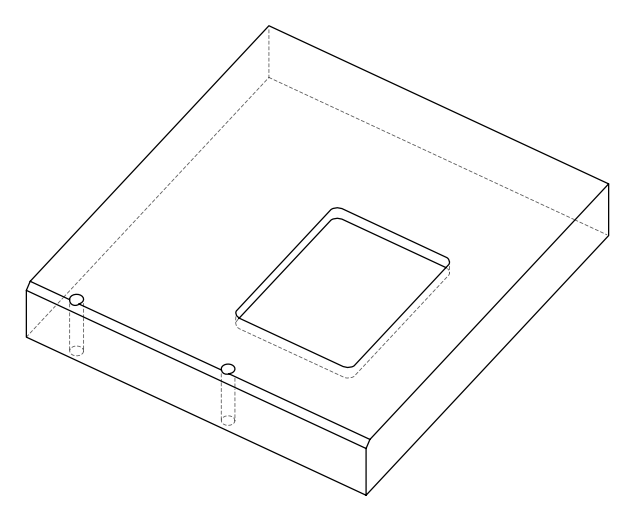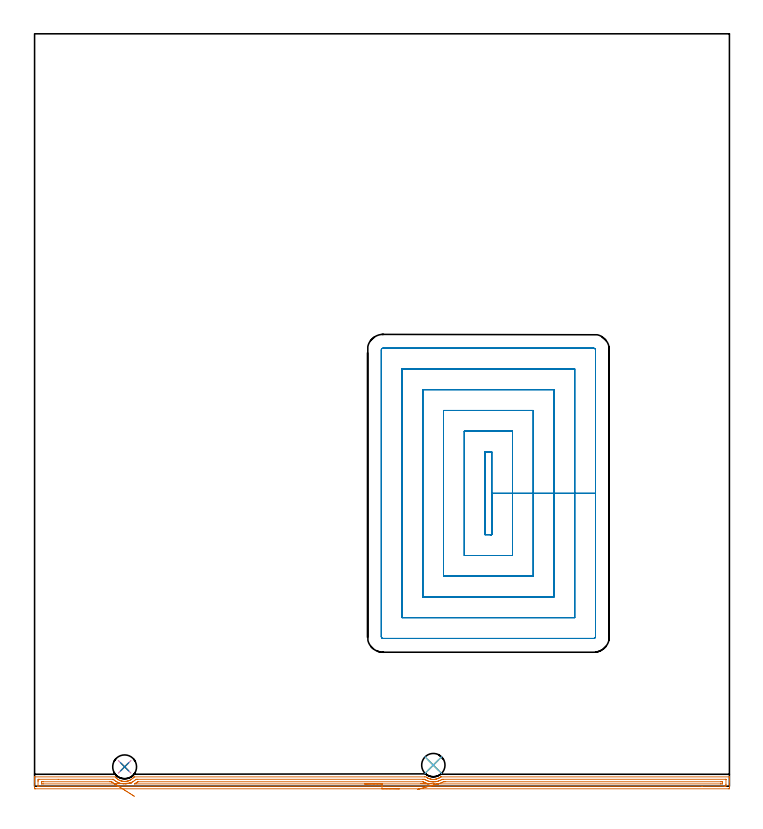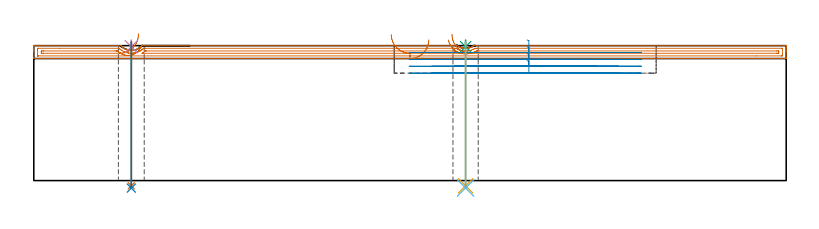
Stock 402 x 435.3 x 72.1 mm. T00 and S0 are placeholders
(PLAN: 8 operations, 6 tool changes, 28.7 min)
(1 AREA_MILL | FG_CHAMFER_SURFACE | UGT0205_001 | 10.01 min | 9576 mm3)
(2 MILL_RECTANGULAR_POCKET | POCKET_RECTANGULAR_STRAIGHT | UGT0201_010 | Follow Part, ap 4, ae 75% | 17.4 min | 377179 mm3)
(3 SPOT_DRILL | STEP1HOLE | NXT0321_9005460120000 | 0.03 min | 87 mm3)
(4 SPOT_DRILL_1 | STEP1HOLE_1 | NXT0321_9005460120000 | 0.03 min | 75 mm3)
(5 DRILL_THROUGH_HOLE_INTO_CENTER | STEP1HOLE | NXT0301_042 | 0.31 min | 2814 mm3)
(6 DRILL_TO_ENLARGE_THROUGH_HOLE | STEP1HOLE | NXT0301_102 | 0.31 min | 7500 mm3)
(7 DRILL_THROUGH_HOLE_INTO_CENTER_1 | STEP1HOLE_1 | NXT0301_042 | 0.31 min | 2773 mm3)
(8 DRILL_TO_ENLARGE_THROUGH_HOLE_1 | STEP1HOLE_1 | NXT0301_103 | 0.31 min | 7883 mm3)
(TOOL UGT0205_001 | Chamfer Mill 20 x 3 x 45 deg. | D20 FL50 Z2)
(TOOL UGT0201_010 | End Mill 16 mm | D16 FL22 Z2)
(TOOL NXT0321_9005460120000 | NC Spot Drill, 142deg, 12mm, Carbide, Uncoated | D12 PA142 FL30 Z2)
(TOOL NXT0301_042 | Carbide Drill 7.1mm [860.1-0710-057A1-MM 2214] | D7.1 PA140 FL85 Z2)
(TOOL NXT0301_102 | Carbide Drill 13.5mm [860.1-1350-108A1-MM 2214] | D13.5 PA140 FL123 Z2)
(TOOL NXT0301_103 | Carbide Drill 13.8mm [860.1-1380-062A1-MM 2214] | D13.8 PA140 FL77 Z2)
(OP 1 AREA_MILL)
G17 G21 G94 G90
T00 M6
G54
G17 G0 G90 X211. Y-1.5 S1061 M3
G43 Z82.1 H0
Z75.2
G94 G1 X210.962 Z74.328 F250.
X210.848 Z73.464
X210.659 Z72.612
X210.397 Z71.78
X210.063 Z70.974
X209.66 Z70.2
X209.192 Z69.464
X208.66 Z68.772
X208.071 Z68.129
X207.428 Z67.54
X206.736 Z67.008
X206. Z66.54
X205.226 Z66.137
X204.42 Z65.803
X203.588 Z65.541
X202.736 Z65.352
X201.872 Z65.238
X201. Z65.2
X0.608 Y-1.499 Z65.201
X0.223 Y-1.496 Z65.202
X0.01 Y-1.492 Z65.205
X0. Y-1.118 Z65.579
Y2.388 Z69.082
Y2.948 Z69.645
Y3.265 Z69.961
Y3.824 Z70.52
Y4.141 Z70.836
Y5.124 Z71.823
X0.003 Y5.264 Z71.957
X0.01 Y5.398 Z72.089
X0.161 Y5.4 Z72.1
X46.64
X46.743 Y5.274 Z71.974
X46.836 Y5.168 Z71.867
X46.975 Y5.018 Z71.717
X47.217 Y4.757 Z71.456
X47.251 Y4.726 Z71.424
X47.434 Y4.556 Z71.255
X47.656 Y4.367 Z71.066
X48.114 Y4.011 Z70.71
X48.214 Y3.944 Z70.642
X48.299 Y3.887 Z70.584
X48.363 Y3.849 Z70.545
X48.511 Y3.761 Z70.456
X48.65 Y3.677 Z70.374
X49.008 Y3.483 Z70.182
X49.452 Y3.285 Z69.984
X49.506 Y3.265 Z69.963
X49.702 Y3.193 Z69.886
X49.902 Y3.116 Z69.811
X49.955 Y3.099 Z69.794
X50.148 Y3.038 Z69.73
X50.21 Y3.017 Z69.712
X50.368 Y2.975 Z69.674
X50.376 Y2.973 Z69.672
X50.501 Y2.942 Z69.639
X50.507 Y2.941 Z69.638
X50.594 Y2.925 Z69.617
X50.796 Y2.881 Z69.576
X51.242 Y2.813 Z69.51
X51.247 Y2.812 Z69.509
X51.487 Y2.792 Z69.481
X51.69 Y2.77 Z69.462
X51.807 Y2.765 Z69.456
X51.914 Y2.76 Z69.451
X52.148 Y2.762 Z69.449
X52.305 Y2.759 Z69.454
X52.31
X52.379 Y2.763 Z69.457
X52.546 Y2.774 Z69.462
X52.585 Y2.776 Z69.465
X52.613 Y2.779 Z69.469
X52.819 Y2.799 Z69.495
X53.032 Y2.822 Z69.519
X53.272 Y2.865 Z69.558
X53.478 Y2.899 Z69.596
X53.988 Y3.016 Z69.713
X54.026 Y3.028 Z69.726
X54.165 Y3.074 Z69.77
X54.372 Y3.141 Z69.838
X54.823 Y3.316 Z70.015
X55.266 Y3.521 Z70.22
X55.504 Y3.651 Z70.349
X55.587 Y3.697 Z70.395
X55.9 Y3.886 Z70.584
X56.161 Y4.066 Z70.765
X56.579 Y4.4 Z71.1
X56.981 Y4.757 Z71.456
X57.055 Y4.831 Z71.53
X57.423 Y5.239 Z71.936
X57.472 Y5.294 Z71.991
X57.566 Y5.397 Z72.089
X57.735 Y5.4 Z72.1
X225.547
X226.44 Y5.399 Z72.099
X226.886 Y5.083 Z71.778
X226.928 Y5.053 Z71.749
X227.405 Y4.757 Z71.455
X227.611 Y4.647 Z71.346
X227.686 Y4.61 Z71.309
X227.822 Y4.544 Z71.243
X228.266 Y4.362 Z71.06
X228.716 Y4.206 Z70.904
X229.018 Y4.125 Z70.823
X229.117 Y4.101 Z70.794
X229.162 Y4.089 Z70.782
X229.478 Y4.023 Z70.722
X229.564 Y4.007 Z70.703
X229.61 Y3.997 Z70.694
X229.882 Y3.964 Z70.658
X230.01 Y3.949 Z70.64
X230.057 Y3.942 Z70.635
X230.361 Y3.922 Z70.617
X230.504 Y3.914 Z70.607
X230.711 Y3.917 Z70.603
X230.952 Z70.607
X231.026 Y3.922 Z70.613
X231.398 Y3.947 Z70.64
X231.795 Y4.002 Z70.695
X231.847 Y4.009 Z70.703
X231.956 Y4.032 Z70.725
X232.242 Y4.091 Z70.784
X232.293 Y4.1 Z70.796
X232.491 Y4.154 Z70.853
X232.688 Y4.211 Z70.907
X232.742 Y4.226 Z70.922
X233.133 Y4.36 Z71.06
X233.187 Y4.379 Z71.078
X233.596 Y4.557 Z71.256
X233.997 Y4.757 Z71.455
X234.027 Y4.774 Z71.471
X234.081 Y4.805 Z71.502
X234.534 Y5.092 Z71.79
X234.624 Y5.154 Z71.853
X234.755 Y5.245 Z71.944
X234.9 Y5.352 Z72.051
X234.959 Y5.393 Z72.092
X234.974 Y5.395 Z72.094
X235.366 Y5.4 Z72.1
X401.839
X401.99 Y5.398 Z72.089
X401.997 Y5.264 Z71.957
X402. Y5.123 Z71.823
Y4.775 Z71.475
Y4.141 Z70.836
Y2.948 Z69.645
Y2.388 Z69.082
Y-0.838 Z65.859
X401.996 Y-1.118 Z65.579
X401.99 Y-1.492 Z65.205
X401.777 Y-1.496 Z65.202
X401.392 Y-1.5 Z65.2
X201.
Y-0.086 Z66.614
X2.393 Y-0.085 Z66.615
X2.233 Y-0.084 Z66.616
X2.046 Y-0.079 Z66.621
X2.009 Y-0.077 Z66.623
X2.005 Y-0.051 Z66.649
X2.003 Y-0.022 Z66.678
X2. Y0.144 Z66.844
Y2.774 Z69.474
X2.004 Y3.265 Z69.965
X2.009 Y3.642 Z70.342
X2.035 Y3.979 Z70.679
X2.393 Y3.983 Z70.683
X2.552 Y3.985 Z70.685
X13.709 Y3.986 Z70.686
X45.239 Y3.985 Z70.685
X45.399 Y3.984 Z70.684
X45.488 Y3.981 Z70.681
X45.529 Y3.979 Z70.679
X45.696 Y3.834 Z70.534
X45.969 Y3.597 Z70.297
X46.131 Y3.459 Z70.159
X46.378 Y3.265 Z69.965
X46.745 Y2.989 Z69.689
X47.024 Y2.805 Z69.505
X47.753 Y2.388 Z69.088
X47.916 Y2.304 Z69.004
X48.083 Y2.225 Z68.925
X48.554 Y2.028 Z68.728
X48.809 Y1.93 Z68.63
X48.988 Y1.864 Z68.564
X49.624 Y1.665 Z68.365
X49.702 Y1.643 Z68.343
X49.761 Y1.629 Z68.329
X50.293 Y1.512 Z68.212
X50.594 Y1.464 Z68.164
X50.65 Y1.457 Z68.157
X51.487 Y1.366 Z68.066
X51.644 Y1.358 Z68.058
X52.379 Y1.35 Z68.05
X52.537 Y1.357 Z68.057
X52.895 Y1.381 Z68.081
X53.272 Y1.42 Z68.12
X53.355 Y1.43 Z68.13
X53.88 Y1.512 Z68.212
X54.139 Y1.563 Z68.263
X54.165 Y1.569 Z68.269
X54.197 Y1.576 Z68.276
X54.608 Y1.677 Z68.377
X54.926 Y1.77 Z68.47
X55.057 Y1.813 Z68.513
X55.486 Y1.967 Z68.667
X55.95 Y2.155 Z68.855
X56.112 Y2.229 Z68.929
X56.45 Y2.388 Z69.088
X56.704 Y2.524 Z69.224
X56.843 Y2.603 Z69.303
X57.258 Y2.857 Z69.557
X57.735 Y3.193 Z69.893
X57.776 Y3.224 Z69.924
X57.826 Y3.265 Z69.965
X58.256 Y3.63 Z70.33
X58.628 Y3.946 Z70.646
X58.672 Y3.979 Z70.679
X58.708 Y3.981 Z70.681
X58.789 Y3.984 Z70.684
X59.52 Y3.986 Z70.686
X59.679
X224.654 Y3.985 Z70.685
X224.814
X225.547 Y3.979 Z70.679
X225.628 Y3.967 Z70.667
X225.862 Y3.831 Z70.531
X226.44 Y3.509 Z70.209
X226.539 Y3.459 Z70.159
X226.968 Y3.265 Z69.965
X227.332 Y3.118 Z69.818
X227.571 Y3.03 Z69.73
X227.971 Y2.9 Z69.6
X228.225 Y2.831 Z69.531
X228.423 Y2.778 Z69.478
X228.981 Y2.657 Z69.357
X229.117 Y2.631 Z69.331
X229.232 Y2.614 Z69.314
X229.937 Y2.531 Z69.231
X230.01 Y2.526 Z69.226
X230.401 Y2.505 Z69.205
X230.787 Y2.502 Z69.202
X230.903 Y2.505 Z69.205
X231.634 Y2.546 Z69.246
X231.795 Y2.565 Z69.265
X232.414 Y2.657 Z69.357
X232.539 Y2.681 Z69.381
X232.688 Y2.713 Z69.413
X233.139 Y2.822 Z69.522
X233.58 Y2.948 Z69.648
X233.819 Y3.03 Z69.73
X234.442 Y3.265 Z69.965
X234.468 Y3.276 Z69.976
X234.473 Y3.278 Z69.978
X235.06 Y3.565 Z70.265
X235.366 Y3.729 Z70.429
X235.629 Y3.883 Z70.583
X235.739 Y3.946 Z70.646
X235.803 Y3.979 Z70.679
X236.417 Y3.985 Z70.685
X399.607
X399.767 Y3.984 Z70.684
X399.954 Y3.979 Z70.679
X399.991 Y3.976 Z70.676
X399.995 Y3.951 Z70.651
X399.997 Y3.922 Z70.622
X400. Y3.756 Z70.456
Y1.126 Z67.826
X399.996 Y0.635 Z67.335
X399.991 Y0.259 Z66.959
X399.965 Y-0.079 Z66.621
X399.607 Y-0.084 Z66.616
X399.448 Y-0.085 Z66.615
X386.209 Y-0.086 Z66.614
X201.
Y1.328 Z68.028
X58.628 Y1.329 Z68.029
X57.917 Y1.333 Z68.033
X57.902 Y1.335 Z68.035
X57.883 Y1.367 Z68.067
X58.124 Y1.512 Z68.212
X58.433 Y1.703 Z68.403
X58.628 Y1.826 Z68.526
X58.959 Y2.063 Z68.763
X59.395 Y2.388 Z69.088
X59.465 Y2.443 Z69.143
X59.52 Y2.486 Z69.186
X59.615 Y2.556 Z69.256
X59.698 Y2.564 Z69.264
X59.874 Y2.567 Z69.267
X60.227 Y2.571 Z69.271
X224.469
X224.654 Y2.569 Z69.269
X224.84 Y2.564 Z69.264
X224.886 Y2.561 Z69.261
X224.921 Y2.544 Z69.244
X225.003 Y2.502 Z69.202
X225.218 Y2.388 Z69.088
X225.547 Y2.229 Z68.929
X225.853 Y2.088 Z68.788
X226.44 Y1.853 Z68.553
X227.274 Y1.569 Z68.269
X227.332 Y1.552 Z68.252
X227.482 Y1.512 Z68.212
X228.225 Y1.331 Z68.031
Y1.33 Z68.03
X227.519 Y1.329 Z68.029
X227.332 Y1.328 Z68.028
X201.
X200.128 Z68.067
X199.264 Z68.18
X198.412 Z68.369
X197.58 Z68.632
X196.774 Z68.965
X196. Z69.368
X195.264 Z69.837
X194.572 Z70.368
X193.929 Z70.957
X193.34 Z71.601
X192.808 Z72.293
X192.34 Z73.028
X191.937 Z73.802
X191.603 Z74.608
X191.341 Z75.44
X191.152 Z76.292
X191.038 Z77.157
X191. Z78.028
G0 X221.454 Y-1.918 Z75.129
G1 X221.705 Y-1.849 Z74.297
X222.025 Y-1.761 Z73.49
X222.412 Y-1.654 Z72.716
X222.863 Y-1.529 Z71.979
X223.374 Y-1.389 Z71.286
X223.94 Y-1.232 Z70.642
X224.559 Y-1.061 Z70.051
X225.226 Y-0.878 Z69.519
X225.934 Y-0.682 Z69.048
X226.679 Y-0.477 Z68.644
X227.456 Y-0.262 Z68.309
X228.257 Y-0.041 Z68.045
X229.078 Y0.185 Z67.855
X229.912 Y0.415 Z67.739
X230.752 Y0.647 Z67.699
X231.592 Y0.879 Z67.736
X232.426 Y1.109 Z67.848
X233.247 Y1.335 Z68.035
X233.456 Y1.393 Z68.093
X233.58 Y1.426 Z68.126
X233.649 Y1.444 Z68.144
X233.913 Y1.512 Z68.212
X234.343 Y1.64 Z68.34
X234.473 Y1.682 Z68.382
X234.997 Y1.874 Z68.574
X235.366 Y2.018 Z68.718
X235.628 Y2.131 Z68.831
X236.187 Y2.388 Z69.088
X236.528 Y2.56 Z69.26
X236.612 Y2.564 Z69.264
X236.966 Y2.57 Z69.27
X237.151 Y2.571 Z69.271
X237.857
X396.929
X397.639 Y2.568 Z69.268
X397.822 Y2.564 Z69.264
X397.99 Y2.557 Z69.257
X397.995 Y2.388 Z69.088
X397.998 Y2.215 Z68.915
X397.995 Y1.512 Z68.212
X397.993 Y1.344 Z68.044
X397.822 Y1.336 Z68.036
X397.115 Y1.33 Z68.03
X396.929 Y1.329 Z68.029
X233.58
X233.508 Y1.33 Z68.03
X233.247 Y1.335 Z68.035
X232.377 Y1.352 Z68.091
X231.514 Y1.37 Z68.222
X230.667 Y1.386 Z68.427
X229.84 Y1.403 Z68.706
X229.041 Y1.419 Z69.056
X228.276 Y1.434 Z69.474
X227.55 Y1.448 Z69.957
X226.868 Y1.462 Z70.502
X226.237 Y1.475 Z71.104
X225.661 Y1.486 Z71.759
X225.144 Y1.496 Z72.461
X224.69 Y1.505 Z73.206
X224.302 Y1.513 Z73.988
X223.985 Y1.519 Z74.8
X223.739 Y1.524 Z75.638
X223.567 Y1.528 Z76.493
X223.471 Y1.53 Z77.36
X223.45 Z78.232
G0 Z82.1
X55.876 Y1.794
Z78.505
G1 X55.88 Z77.633
X55.808 Y1.79 Z76.763
X55.661 Y1.783 Z75.904
X55.439 Y1.773 Z75.06
X55.145 Y1.758 Z74.239
X54.78 Y1.741 Z73.446
X54.348 Y1.72 Z72.689
X53.851 Y1.696 Z71.972
X53.294 Y1.669 Z71.301
X52.681 Y1.639 Z70.681
X52.016 Y1.607 Z70.118
X51.305 Y1.573 Z69.614
X50.552 Y1.536 Z69.174
X49.764 Y1.498 Z68.802
X48.947 Y1.459 Z68.5
X48.106 Y1.418 Z68.27
X47.249 Y1.377 Z68.115
X46.381 Y1.335 Z68.035
X46.315 Y1.332 Z68.032
X46.223 Y1.33 Z68.03
X46.131 Y1.329 Z68.029
X5.071
X4.361 Y1.332 Z68.032
X4.178 Y1.336 Z68.036
X4.01 Y1.343 Z68.043
X4.005 Y1.512 Z68.212
X4.002 Y1.685 Z68.385
X4.005 Y2.388 Z69.088
X4.007 Y2.557 Z69.257
X4.178 Y2.564 Z69.264
X4.886 Y2.57 Z69.27
X5.071 Y2.571 Z69.271
X43.453
X44.161 Y2.57 Z69.27
X44.346 Y2.568 Z69.268
X44.531 Y2.564 Z69.264
X44.57 Y2.557 Z69.257
X44.599 Y2.537 Z69.237
X44.661 Y2.491 Z69.191
X44.798 Y2.388 Z69.088
X45.239 Y2.057 Z68.757
X45.567 Y1.833 Z68.533
X46.092 Y1.512 Z68.212
X46.131 Y1.489 Z68.189
X46.189 Y1.455 Z68.155
X46.286 Y1.395 Z68.095
X46.381 Y1.335 Z68.035
X47.046 Y0.914 Z67.657
X47.736 Y0.478 Z67.35
X48.446 Y0.029 Z67.115
X49.17 Y-0.429 Z66.954
X49.904 Y-0.894 Z66.869
X50.641 Y-1.36 Z66.859
X51.377 Y-1.825 Z66.926
X52.104 Y-2.285 Z67.068
X52.818 Y-2.736 Z67.285
X53.514 Y-3.176 Z67.574
X54.185 Y-3.601 Z67.934
X54.828 Y-4.007 Z68.362
X55.437 Y-4.392 Z68.855
X56.006 Y-4.753 Z69.408
X56.534 Y-5.086 Z70.018
X57.014 Y-5.39 Z70.68
X57.443 Y-5.661 Z71.389
X57.819 Y-5.899 Z72.14
G0 Z82.1
M5
M2
(OP 2 MILL_RECTANGULAR_POCKET)
G17 G21 G94 G90
T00 M6
G54
G17 G0 G90 X263.539 Y145.5 S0 M3
G43 Z82.1 H0
Z75.1
G94 G1 X264.5 Z74.842 F250.
Y169.45 Z68.425
Y193.4 F500.
X260.6
Y145.5
X264.5
Y169.45
X276.5
Y205.4
X248.6
Y133.5
X276.5
Y169.45
X288.5
Y217.4
X236.6
Y121.5
X288.5
Y169.45
X300.5
Y229.4
X224.6
Y109.5
X300.5
Y169.45
X312.5
Y241.4
X212.6
Y97.5
X312.5
Y169.45
X324.5
Y252.4
G3 X323.5 Y253.4 R1.
G1 X201.6
G3 X200.6 Y252.4 R1.
G1 Y86.5
G3 X201.6 Y85.5 R1.
G1 X323.5
G3 X324.5 Y86.5 R1.
G1 Y169.45
Y170.45
G0 X263.539 Y145.5 Z71.425
G1 X264.5 Z71.167 F250.
Y169.45 Z64.75
Y193.4 F500.
X260.6
Y145.5
X264.5
Y169.45
X276.5
Y205.4
X248.6
Y133.5
X276.5
Y169.45
X288.5
Y217.4
X236.6
Y121.5
X288.5
Y169.45
X300.5
Y229.4
X224.6
Y109.5
X300.5
Y169.45
X312.5
Y241.4
X212.6
Y97.5
X312.5
Y169.45
X324.5
Y252.4
G3 X323.5 Y253.4 R1.
G1 X201.6
G3 X200.6 Y252.4 R1.
G1 Y86.5
G3 X201.6 Y85.5 R1.
G1 X323.5
G3 X324.5 Y86.5 R1.
G1 Y169.45
Y170.45
G0 X263.539 Y145.5 Z67.75
G1 X264.5 Z67.492 F250.
Y169.45 Z61.075
Y193.4 F500.
X260.6
Y145.5
X264.5
Y169.45
X276.5
Y205.4
X248.6
Y133.5
X276.5
Y169.45
X288.5
Y217.4
X236.6
Y121.5
X288.5
Y169.45
X300.5
Y229.4
X224.6
Y109.5
X300.5
Y169.45
X312.5
Y241.4
X212.6
Y97.5
X312.5
Y169.45
X324.5
Y252.4
G3 X323.5 Y253.4 R1.
G1 X201.6
G3 X200.6 Y252.4 R1.
G1 Y86.5
G3 X201.6 Y85.5 R1.
G1 X323.5
G3 X324.5 Y86.5 R1.
G1 Y169.45
Y170.45
G0 X263.539 Y145.5 Z64.075
G1 X264.5 Z63.817 F250.
Y169.45 Z57.4
Y193.4 F500.
X260.6
Y145.5
X264.5
Y169.45
X276.5
Y205.4
X248.6
Y133.5
X276.5
Y169.45
X288.5
Y217.4
X236.6
Y121.5
X288.5
Y169.45
X300.5
Y229.4
X224.6
Y109.5
X300.5
Y169.45
X312.5
Y241.4
X212.6
Y97.5
X312.5
Y169.45
X324.5
Y252.4
G3 X323.5 Y253.4 R1.
G1 X201.6
G3 X200.6 Y252.4 R1.
G1 Y86.5
G3 X201.6 Y85.5 R1.
G1 X323.5
G3 X324.5 Y86.5 R1.
G1 Y169.45
Y170.45
G0 Z82.1
M5
M2
(OP 3 SPOT_DRILL)
G17 G21 G94 G90
T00 M6
G54
G17 G0 G90 X230.7 Y12.2 S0 M3
G43 Z82.1 H0
G94 G81 G98 Z71.515 F250. R75.1
G80
M5
M2
(OP 4 SPOT_DRILL_1)
G17 G21 G94 G90
T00 M6
G54
G17 G0 G90 X52.1 Y11.2 S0 M3
G43 Z82.1 H0
G94 G81 G98 Z71.502 F250. R75.1
G80
M5
M2
(OP 5 DRILL_THROUGH_HOLE_INTO_CENTER)
G17 G21 G94 G90
T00 M6
G54
G17 G0 G90 X230.7 Y12.2 S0 M3
G43 Z82.1 H1
G94 G73 G98 Z-2.792 F250. Q6.808 R74.1
G80
M5
M2
(OP 6 DRILL_TO_ENLARGE_THROUGH_HOLE)
G17 G21 G94 G90
T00 M6
G54
G17 G0 G90 X230.7 Y12.2 S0 M3
G43 Z82.1 H1
G94 G73 G98 Z-3.957 F250. Q12.676 R74.1
G80
M5
M2
(OP 7 DRILL_THROUGH_HOLE_INTO_CENTER_1)
G17 G21 G94 G90
T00 M6
G54
G17 G0 G90 X52.1 Y11.2 S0 M3
G43 Z82.1 H1
G94 G73 G98 Z-2.792 F250. Q6.808 R74.1
G80
M5
M2
(OP 8 DRILL_TO_ENLARGE_THROUGH_HOLE_1)
G17 G21 G94 G90
T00 M6
G54
G17 G0 G90 X52.1 Y11.2 S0 M3
G43 Z82.1 H1
G94 G73 G98 Z-4.011 F250. Q12.685 R74.1
G80
M5
M2
